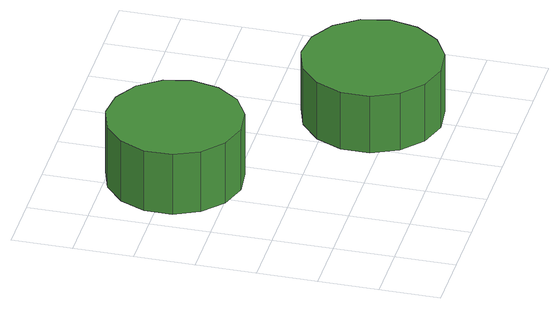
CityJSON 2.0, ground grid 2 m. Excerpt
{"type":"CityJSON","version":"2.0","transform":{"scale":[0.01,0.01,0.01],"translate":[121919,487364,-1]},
"CityObjects":{
"tree1":{"type":"SolitaryVegetationObject","attributes":{"function":"something"},"geometry":[{"type":"MultiSurface","lod":"1","boundaries":[[[0,1,2,3,4,5,6,7,8,9,10,11,12,13,14]],[[15,16,17,18,19,20,21,22,23,24,25,26,27,28,29]],[[0,29,28,1]],[[1,28,27,2]],[[2,27,26,3]],[[3,26,25,4]],[[4,25,24,5]],[[5,24,23,6]],[[6,23,22,7]],[[7,22,21,8]],[[8,21,20,9]],[[9,20,19,10]],[[10,19,18,11]],[[11,18,17,12]],[[12,17,16,13]],[[13,16,15,14]],[[14,15,29,0]]]}]},
"tree2":{"type":"SolitaryVegetationObject","attributes":{"function":"something"},"geometry":[{"type":"MultiSurface","lod":"1","boundaries":[[[30,31,32,33,34,35,36,37,38,39,40,41,42,43,44]],[[45,46,47,48,49,50,51,52,53,54,55,56,57,58,59]],[[30,59,58,31]],[[31,58,57,32]],[[32,57,56,33]],[[33,56,55,34]],[[34,55,54,35]],[[35,54,53,36]],[[36,53,52,37]],[[37,52,51,38]],[[38,51,50,39]],[[39,50,49,40]],[[40,49,48,41]],[[41,48,47,42]],[[42,47,46,43]],[[43,46,45,44]],[[44,45,59,30]]]}]},
"tree3":{"type":"SolitaryVegetationObject","attributes":{"function":"something"}},
"tree4":{"type":"SolitaryVegetationObject","attributes":{"function":"something"}}
},
"vertices":[
[512,790,289],[493,880,289],[439,955,289],[359,1001,289],[267,1011,289],[179,983,289],[111,921,289],[73,836,289],[73,744,289],[111,660,289],[179,598,289],[267,569,289],[359,579,289],[439,625,289],[493,700,289],[493,700,65],[439,625,65],[359,579,65],[267,569,65],[179,598,65],[111,660,65],[73,744,65],[73,836,65],[111,921,65],[179,983,65],[267,1011,65],[359,1001,65],[439,955,65],[493,880,65],[512,790,65],
[1034,275,275],[1014,368,275],[958,445,275],[875,493,275],[781,503,275],[690,473,275],[619,410,275],[580,323,275],[580,227,275],[619,140,275],[690,76,275],[781,47,275],[875,57,275],[958,105,275],[1014,182,275],[1014,182,64],[958,105,64],[875,57,64],[781,47,64],[690,76,64],[619,140,64],[580,227,64],[580,323,64],[619,410,64],[690,473,64],[781,503,64],[875,493,64],[958,445,64],[1014,368,64],[1034,275,64]
]}
